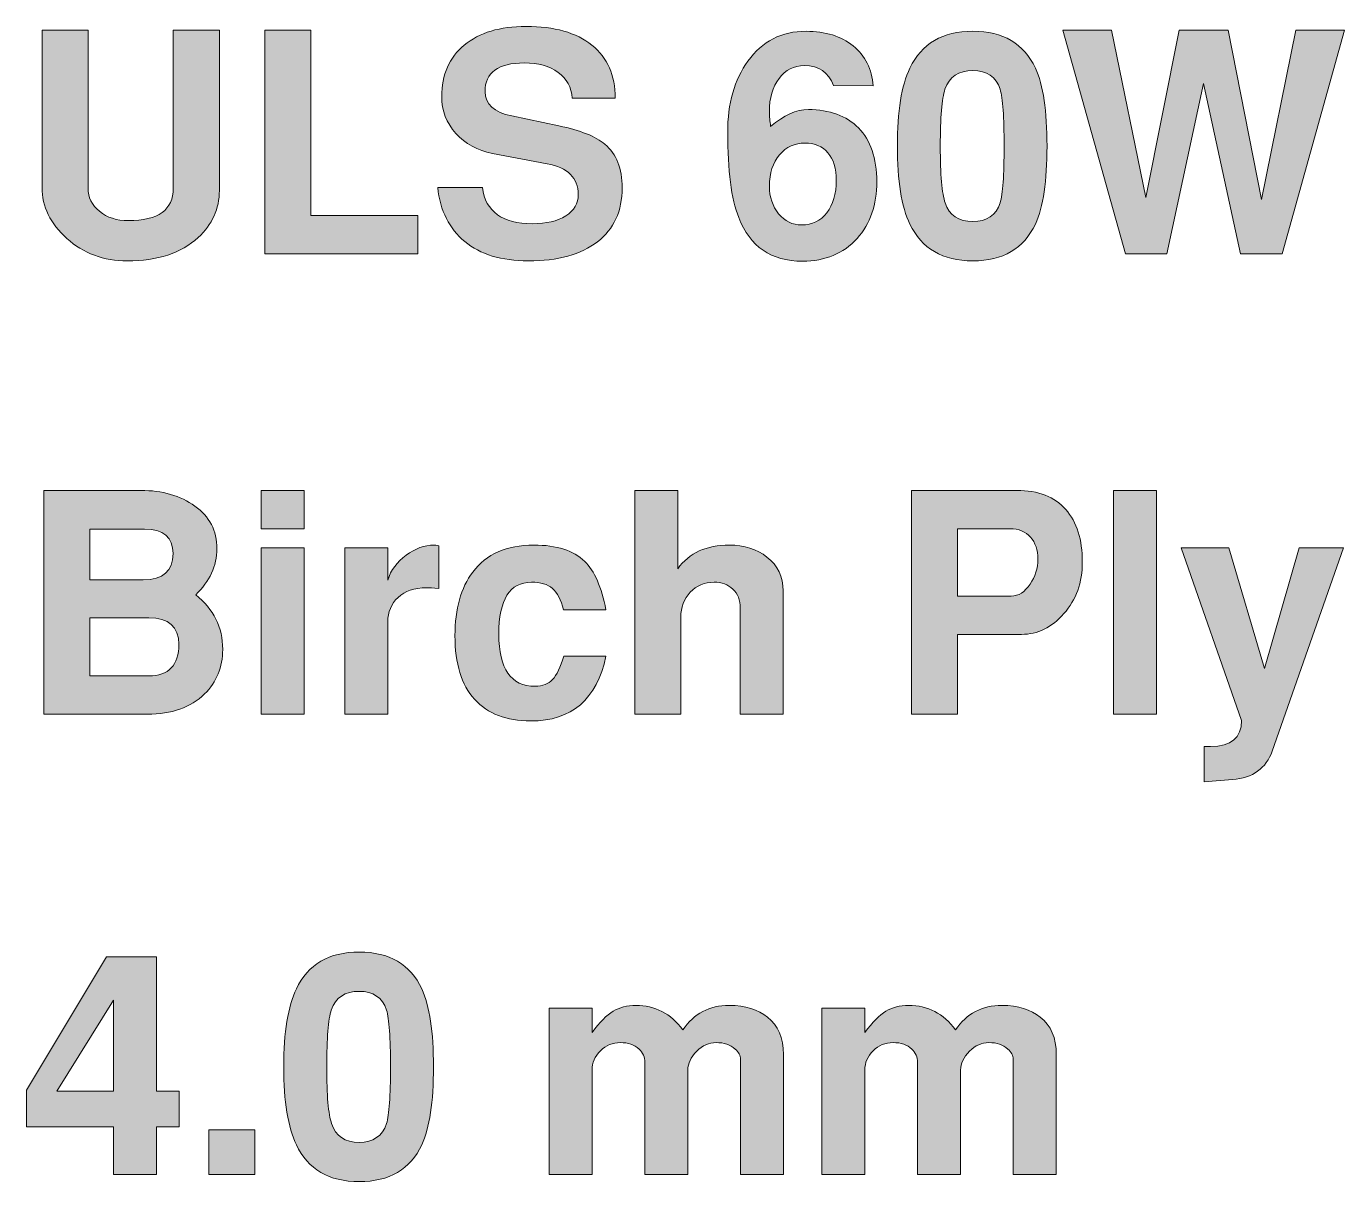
# Model space of a CAD drawing. Header units: inches. Extents: x 0.3 to 5.89, y -3.73 to -0.29.
# Drawn here: x 1.544 to 2.26, y -3.729 to -3.102 of the extents above; entities that cross this region are included whole.
import ezdxf

# ---------------------------------------------------------------- set-up
doc = ezdxf.new("R2010")
doc.units = ezdxf.units.IN
doc.header["$MEASUREMENT"] = 0
doc.layers.add('Layer 1', color=7, linetype='Continuous')

# ---------------------------------------------------------------- blocks, each defined once
blk = doc.blocks.new('block 12')
at = {"layer": 'Layer 1', "true_color": 0xed1f24}
h = blk.add_hatch(color=240, dxfattribs=at)
h.dxf.hatch_style = 2
edge = h.paths.add_edge_path()
edge.add_spline(control_points=[(1.65051, -3.44024), (1.65051, -3.44991), (1.64724, -3.45797), (1.64068, -3.46441), (1.63323, -3.47174), (1.62284, -3.47541), (1.60951, -3.47541), (1.60951, -3.47541), (1.55334, -3.47541), (1.55334, -3.47541), (1.55334, -3.47541), (1.55334, -3.35391), (1.55334, -3.35391), (1.55334, -3.35391), (1.60601, -3.35391), (1.60601, -3.35391), (1.61768, -3.35391), (1.62748, -3.35674), (1.63543, -3.36241), (1.64337, -3.36808), (1.64735, -3.3758), (1.64735, -3.38558), (1.64735, -3.39491), (1.64351, -3.40325), (1.63584, -3.41058), (1.64562, -3.41836), (1.65051, -3.42824), (1.65051, -3.44024)], knot_values=[0, 0, 0, 0, 1, 1, 1, 2, 2, 2, 3, 3, 3, 4, 4, 4, 5, 5, 5, 6, 6, 6, 7, 7, 7, 8, 8, 8, 9, 9, 9, 9], degree=3, periodic=1)
edge = h.paths.add_edge_path()
edge.add_spline(control_points=[(1.62351, -3.38824), (1.62351, -3.37935), (1.61835, -3.37491), (1.60801, -3.37491), (1.60801, -3.37491), (1.57835, -3.37491), (1.57835, -3.37491), (1.57835, -3.37491), (1.57835, -3.40241), (1.57835, -3.40241), (1.57835, -3.40241), (1.60735, -3.40241), (1.60735, -3.40241), (1.61812, -3.40241), (1.62351, -3.39769), (1.62351, -3.38824)], knot_values=[0, 0, 0, 0, 1, 1, 1, 2, 2, 2, 3, 3, 3, 4, 4, 4, 5, 5, 5, 5], degree=3, periodic=1)
edge = h.paths.add_edge_path()
edge.add_spline(control_points=[(1.62668, -3.43741), (1.62668, -3.42786), (1.62124, -3.42308), (1.61034, -3.42308), (1.61034, -3.42308), (1.57835, -3.42308), (1.57835, -3.42308), (1.57835, -3.42308), (1.57835, -3.45458), (1.57835, -3.45458), (1.57835, -3.45458), (1.61034, -3.45458), (1.61034, -3.45458), (1.62124, -3.45458), (1.62668, -3.44885), (1.62668, -3.43741)], knot_values=[0, 0, 0, 0, 1, 1, 1, 2, 2, 2, 3, 3, 3, 4, 4, 4, 5, 5, 5, 5], degree=3, periodic=1)
h = blk.add_hatch(color=240, dxfattribs=at)
h.dxf.hatch_style = 2
h.paths.add_polyline_path([(1.69468, -3.37474), (1.67135, -3.37474), (1.67135, -3.35391), (1.69468, -3.35391)])
h.paths.add_polyline_path([(1.69468, -3.47541), (1.67135, -3.47541), (1.67135, -3.38508), (1.69468, -3.38508)])
h = blk.add_hatch(color=240, dxfattribs=at)
h.dxf.hatch_style = 2
edge = h.paths.add_edge_path()
edge.add_spline(control_points=[(1.95501, -3.47541), (1.95501, -3.47541), (1.93167, -3.47541), (1.93167, -3.47541), (1.93167, -3.47541), (1.93167, -3.41778), (1.93167, -3.41778), (1.93167, -3.41343), (1.93035, -3.41001), (1.92768, -3.4075), (1.92501, -3.405), (1.92162, -3.40374), (1.91751, -3.40374), (1.91229, -3.40374), (1.90795, -3.40555), (1.90451, -3.40917), (1.90107, -3.41279), (1.89935, -3.41733), (1.89935, -3.42279), (1.89935, -3.42279), (1.89935, -3.47541), (1.89935, -3.47541), (1.89935, -3.47541), (1.87434, -3.47541), (1.87434, -3.47541), (1.87434, -3.47541), (1.87434, -3.35391), (1.87434, -3.35391), (1.87434, -3.35391), (1.89768, -3.35391), (1.89768, -3.35391), (1.89768, -3.35391), (1.89768, -3.39641), (1.89768, -3.39641), (1.90401, -3.38786), (1.91334, -3.38358), (1.92568, -3.38358), (1.93378, -3.38358), (1.94062, -3.38574), (1.94618, -3.39008), (1.95207, -3.39474), (1.95501, -3.40085), (1.95501, -3.40841), (1.95501, -3.40841), (1.95501, -3.47541), (1.95501, -3.47541)], knot_values=[0, 0, 0, 0, 1, 1, 1, 2, 2, 2, 3, 3, 3, 4, 4, 4, 5, 5, 5, 6, 6, 6, 7, 7, 7, 8, 8, 8, 9, 9, 9, 10, 10, 10, 11, 11, 11, 12, 12, 12, 13, 13, 13, 14, 14, 14, 15, 15, 15, 15], degree=3, periodic=1)
h = blk.add_hatch(color=240, dxfattribs=at)
h.dxf.hatch_style = 2
edge = h.paths.add_edge_path()
edge.add_spline(control_points=[(2.11751, -3.39274), (2.11751, -3.40396), (2.11418, -3.41332), (2.10751, -3.42082), (2.10084, -3.42832), (2.09318, -3.43207), (2.08451, -3.43207), (2.08451, -3.43207), (2.04968, -3.43207), (2.04968, -3.43207), (2.04968, -3.43207), (2.04968, -3.47541), (2.04968, -3.47541), (2.04968, -3.47541), (2.02468, -3.47541), (2.02468, -3.47541), (2.02468, -3.47541), (2.02468, -3.35391), (2.02468, -3.35391), (2.02468, -3.35391), (2.08184, -3.35391), (2.08184, -3.35391), (2.09362, -3.35391), (2.10251, -3.35735), (2.10851, -3.36424), (2.11451, -3.37113), (2.11751, -3.38064), (2.11751, -3.39274)], knot_values=[0, 0, 0, 0, 1, 1, 1, 2, 2, 2, 3, 3, 3, 4, 4, 4, 5, 5, 5, 6, 6, 6, 7, 7, 7, 8, 8, 8, 9, 9, 9, 9], degree=3, periodic=1)
edge = h.paths.add_edge_path()
edge.add_spline(control_points=[(2.09334, -3.39124), (2.09334, -3.38624), (2.09201, -3.38224), (2.08934, -3.37925), (2.08668, -3.37624), (2.08295, -3.37474), (2.07818, -3.37474), (2.07818, -3.37474), (2.04968, -3.37474), (2.04968, -3.37474), (2.04968, -3.37474), (2.04968, -3.41124), (2.04968, -3.41124), (2.04968, -3.41124), (2.07884, -3.41124), (2.07884, -3.41124), (2.08285, -3.41124), (2.08628, -3.40908), (2.08918, -3.40474), (2.09195, -3.40074), (2.09334, -3.39624), (2.09334, -3.39124)], knot_values=[0, 0, 0, 0, 1, 1, 1, 2, 2, 2, 3, 3, 3, 4, 4, 4, 5, 5, 5, 6, 6, 6, 7, 7, 7, 7], degree=3, periodic=1)
h = blk.add_hatch(color=240, dxfattribs=at)
h.dxf.hatch_style = 2
h.paths.add_polyline_path([(2.15784, -3.47541), (2.13451, -3.47541), (2.13451, -3.35391), (2.15784, -3.35391)])
h = blk.add_hatch(color=240, dxfattribs=at)
h.dxf.hatch_style = 2
edge = h.paths.add_edge_path()
edge.add_spline(control_points=[(1.76801, -3.40724), (1.7649, -3.40691), (1.76262, -3.40675), (1.76118, -3.40675), (1.75463, -3.40675), (1.74948, -3.40849), (1.74576, -3.41199), (1.74204, -3.41549), (1.74018, -3.41991), (1.74018, -3.42525), (1.74018, -3.42525), (1.74018, -3.47541), (1.74018, -3.47541), (1.74018, -3.47541), (1.71684, -3.47541), (1.71684, -3.47541), (1.71684, -3.47541), (1.71684, -3.38508), (1.71684, -3.38508), (1.71684, -3.38508), (1.74018, -3.38508), (1.74018, -3.38508), (1.74018, -3.38508), (1.74018, -3.40257), (1.74018, -3.40257), (1.74185, -3.39724), (1.74518, -3.39274), (1.75018, -3.38908), (1.75518, -3.38541), (1.76018, -3.38358), (1.76518, -3.38358), (1.76573, -3.38358), (1.76668, -3.38369), (1.76801, -3.38391), (1.76801, -3.38391), (1.76801, -3.40724), (1.76801, -3.40724)], knot_values=[0, 0, 0, 0, 1, 1, 1, 2, 2, 2, 3, 3, 3, 4, 4, 4, 5, 5, 5, 6, 6, 6, 7, 7, 7, 8, 8, 8, 9, 9, 9, 10, 10, 10, 11, 11, 11, 12, 12, 12, 12], degree=3, periodic=1)
h = blk.add_hatch(color=240, dxfattribs=at)
h.dxf.hatch_style = 2
edge = h.paths.add_edge_path()
edge.add_spline(control_points=[(1.85868, -3.44391), (1.85379, -3.46735), (1.84018, -3.47908), (1.81784, -3.47908), (1.80462, -3.47908), (1.79445, -3.47516), (1.78735, -3.46733), (1.78023, -3.45949), (1.77668, -3.44796), (1.77668, -3.43275), (1.77668, -3.4183), (1.7799, -3.4068), (1.78634, -3.39824), (1.79368, -3.38847), (1.80473, -3.38358), (1.81951, -3.38358), (1.83196, -3.38358), (1.84118, -3.38652), (1.84718, -3.39241), (1.85251, -3.39763), (1.85634, -3.40641), (1.85868, -3.41874), (1.85868, -3.41874), (1.83561, -3.41874), (1.83561, -3.41874), (1.83428, -3.41324), (1.8323, -3.40936), (1.82968, -3.40712), (1.82706, -3.40487), (1.82324, -3.40374), (1.81823, -3.40374), (1.80642, -3.40374), (1.80051, -3.41316), (1.80051, -3.43199), (1.80051, -3.45083), (1.80709, -3.46025), (1.82024, -3.46025), (1.82425, -3.46025), (1.82739, -3.45902), (1.82968, -3.45658), (1.83196, -3.45414), (1.834, -3.44991), (1.83578, -3.44391), (1.83578, -3.44391), (1.85868, -3.44391), (1.85868, -3.44391)], knot_values=[0, 0, 0, 0, 1, 1, 1, 2, 2, 2, 3, 3, 3, 4, 4, 4, 5, 5, 5, 6, 6, 6, 7, 7, 7, 8, 8, 8, 9, 9, 9, 10, 10, 10, 11, 11, 11, 12, 12, 12, 13, 13, 13, 14, 14, 14, 15, 15, 15, 15], degree=3, periodic=1)
h = blk.add_hatch(color=240, dxfattribs=at)
h.dxf.hatch_style = 2
edge = h.paths.add_edge_path()
edge.add_spline(control_points=[(2.25934, -3.38508), (2.25934, -3.38508), (2.22068, -3.49541), (2.22068, -3.49541), (2.21734, -3.50486), (2.21012, -3.51002), (2.19901, -3.51091), (2.19901, -3.51091), (2.18368, -3.51208), (2.18368, -3.51208), (2.18368, -3.51208), (2.18368, -3.49291), (2.18368, -3.49291), (2.18368, -3.49291), (2.18717, -3.49291), (2.18717, -3.49291), (2.1984, -3.49291), (2.20401, -3.48824), (2.20401, -3.47891), (2.20401, -3.47891), (2.17118, -3.38508), (2.17118, -3.38508), (2.17118, -3.38508), (2.19701, -3.38508), (2.19701, -3.38508), (2.19701, -3.38508), (2.21651, -3.45058), (2.21651, -3.45058), (2.21651, -3.45058), (2.23534, -3.38508), (2.23534, -3.38508), (2.23534, -3.38508), (2.25934, -3.38508), (2.25934, -3.38508)], knot_values=[0, 0, 0, 0, 1, 1, 1, 2, 2, 2, 3, 3, 3, 4, 4, 4, 5, 5, 5, 6, 6, 6, 7, 7, 7, 8, 8, 8, 9, 9, 9, 10, 10, 10, 11, 11, 11, 11], degree=3, periodic=1)
at = {"layer": 'Layer 1', "lineweight": 0}
for points in [[(1.69468, -3.37474), (1.67135, -3.37474), (1.67135, -3.35391), (1.69468, -3.35391), (1.69468, -3.37474)], [(2.15784, -3.47541), (2.13451, -3.47541), (2.13451, -3.35391), (2.15784, -3.35391), (2.15784, -3.47541)], [(1.69468, -3.47541), (1.67135, -3.47541), (1.67135, -3.38508), (1.69468, -3.38508), (1.69468, -3.47541)]]:
    blk.add_lwpolyline(points, dxfattribs=at)
for points, knots in [([(1.65051, -3.44024), (1.65051, -3.44991), (1.64724, -3.45797), (1.64068, -3.46441), (1.63323, -3.47174), (1.62284, -3.47541), (1.60951, -3.47541), (1.60951, -3.47541), (1.55334, -3.47541), (1.55334, -3.47541), (1.55334, -3.47541), (1.55334, -3.35391), (1.55334, -3.35391), (1.55334, -3.35391), (1.60601, -3.35391), (1.60601, -3.35391), (1.61768, -3.35391), (1.62748, -3.35674), (1.63543, -3.36241), (1.64337, -3.36808), (1.64735, -3.3758), (1.64735, -3.38558), (1.64735, -3.39491), (1.64351, -3.40325), (1.63584, -3.41058), (1.64562, -3.41836), (1.65051, -3.42824), (1.65051, -3.44024)], [0, 0, 0, 0, 1, 1, 1, 2, 2, 2, 3, 3, 3, 4, 4, 4, 5, 5, 5, 6, 6, 6, 7, 7, 7, 8, 8, 8, 9, 9, 9, 9]), ([(1.95501, -3.47541), (1.95501, -3.47541), (1.93167, -3.47541), (1.93167, -3.47541), (1.93167, -3.47541), (1.93167, -3.41778), (1.93167, -3.41778), (1.93167, -3.41343), (1.93035, -3.41001), (1.92768, -3.4075), (1.92501, -3.405), (1.92162, -3.40374), (1.91751, -3.40374), (1.91229, -3.40374), (1.90795, -3.40555), (1.90451, -3.40917), (1.90107, -3.41279), (1.89935, -3.41733), (1.89935, -3.42279), (1.89935, -3.42279), (1.89935, -3.47541), (1.89935, -3.47541), (1.89935, -3.47541), (1.87434, -3.47541), (1.87434, -3.47541), (1.87434, -3.47541), (1.87434, -3.35391), (1.87434, -3.35391), (1.87434, -3.35391), (1.89768, -3.35391), (1.89768, -3.35391), (1.89768, -3.35391), (1.89768, -3.39641), (1.89768, -3.39641), (1.90401, -3.38786), (1.91334, -3.38358), (1.92568, -3.38358), (1.93378, -3.38358), (1.94062, -3.38574), (1.94618, -3.39008), (1.95207, -3.39474), (1.95501, -3.40085), (1.95501, -3.40841), (1.95501, -3.40841), (1.95501, -3.47541), (1.95501, -3.47541)], [0, 0, 0, 0, 1, 1, 1, 2, 2, 2, 3, 3, 3, 4, 4, 4, 5, 5, 5, 6, 6, 6, 7, 7, 7, 8, 8, 8, 9, 9, 9, 10, 10, 10, 11, 11, 11, 12, 12, 12, 13, 13, 13, 14, 14, 14, 15, 15, 15, 15]), ([(2.11751, -3.39274), (2.11751, -3.40396), (2.11418, -3.41332), (2.10751, -3.42082), (2.10084, -3.42832), (2.09318, -3.43207), (2.08451, -3.43207), (2.08451, -3.43207), (2.04968, -3.43207), (2.04968, -3.43207), (2.04968, -3.43207), (2.04968, -3.47541), (2.04968, -3.47541), (2.04968, -3.47541), (2.02468, -3.47541), (2.02468, -3.47541), (2.02468, -3.47541), (2.02468, -3.35391), (2.02468, -3.35391), (2.02468, -3.35391), (2.08184, -3.35391), (2.08184, -3.35391), (2.09362, -3.35391), (2.10251, -3.35735), (2.10851, -3.36424), (2.11451, -3.37113), (2.11751, -3.38064), (2.11751, -3.39274)], [0, 0, 0, 0, 1, 1, 1, 2, 2, 2, 3, 3, 3, 4, 4, 4, 5, 5, 5, 6, 6, 6, 7, 7, 7, 8, 8, 8, 9, 9, 9, 9]), ([(1.62351, -3.38824), (1.62351, -3.37935), (1.61835, -3.37491), (1.60801, -3.37491), (1.60801, -3.37491), (1.57835, -3.37491), (1.57835, -3.37491), (1.57835, -3.37491), (1.57835, -3.40241), (1.57835, -3.40241), (1.57835, -3.40241), (1.60735, -3.40241), (1.60735, -3.40241), (1.61812, -3.40241), (1.62351, -3.39769), (1.62351, -3.38824)], [0, 0, 0, 0, 1, 1, 1, 2, 2, 2, 3, 3, 3, 4, 4, 4, 5, 5, 5, 5]), ([(2.09334, -3.39124), (2.09334, -3.38624), (2.09201, -3.38224), (2.08934, -3.37925), (2.08668, -3.37624), (2.08295, -3.37474), (2.07818, -3.37474), (2.07818, -3.37474), (2.04968, -3.37474), (2.04968, -3.37474), (2.04968, -3.37474), (2.04968, -3.41124), (2.04968, -3.41124), (2.04968, -3.41124), (2.07884, -3.41124), (2.07884, -3.41124), (2.08285, -3.41124), (2.08628, -3.40908), (2.08918, -3.40474), (2.09195, -3.40074), (2.09334, -3.39624), (2.09334, -3.39124)], [0, 0, 0, 0, 1, 1, 1, 2, 2, 2, 3, 3, 3, 4, 4, 4, 5, 5, 5, 6, 6, 6, 7, 7, 7, 7]), ([(1.76801, -3.40724), (1.7649, -3.40691), (1.76262, -3.40675), (1.76118, -3.40675), (1.75463, -3.40675), (1.74948, -3.40849), (1.74576, -3.41199), (1.74204, -3.41549), (1.74018, -3.41991), (1.74018, -3.42525), (1.74018, -3.42525), (1.74018, -3.47541), (1.74018, -3.47541), (1.74018, -3.47541), (1.71684, -3.47541), (1.71684, -3.47541), (1.71684, -3.47541), (1.71684, -3.38508), (1.71684, -3.38508), (1.71684, -3.38508), (1.74018, -3.38508), (1.74018, -3.38508), (1.74018, -3.38508), (1.74018, -3.40257), (1.74018, -3.40257), (1.74185, -3.39724), (1.74518, -3.39274), (1.75018, -3.38908), (1.75518, -3.38541), (1.76018, -3.38358), (1.76518, -3.38358), (1.76573, -3.38358), (1.76668, -3.38369), (1.76801, -3.38391), (1.76801, -3.38391), (1.76801, -3.40724), (1.76801, -3.40724)], [0, 0, 0, 0, 1, 1, 1, 2, 2, 2, 3, 3, 3, 4, 4, 4, 5, 5, 5, 6, 6, 6, 7, 7, 7, 8, 8, 8, 9, 9, 9, 10, 10, 10, 11, 11, 11, 12, 12, 12, 12]), ([(1.85868, -3.44391), (1.85379, -3.46735), (1.84018, -3.47908), (1.81784, -3.47908), (1.80462, -3.47908), (1.79445, -3.47516), (1.78735, -3.46733), (1.78023, -3.45949), (1.77668, -3.44796), (1.77668, -3.43275), (1.77668, -3.4183), (1.7799, -3.4068), (1.78634, -3.39824), (1.79368, -3.38847), (1.80473, -3.38358), (1.81951, -3.38358), (1.83196, -3.38358), (1.84118, -3.38652), (1.84718, -3.39241), (1.85251, -3.39763), (1.85634, -3.40641), (1.85868, -3.41874), (1.85868, -3.41874), (1.83561, -3.41874), (1.83561, -3.41874), (1.83428, -3.41324), (1.8323, -3.40936), (1.82968, -3.40712), (1.82706, -3.40487), (1.82324, -3.40374), (1.81823, -3.40374), (1.80642, -3.40374), (1.80051, -3.41316), (1.80051, -3.43199), (1.80051, -3.45083), (1.80709, -3.46025), (1.82024, -3.46025), (1.82425, -3.46025), (1.82739, -3.45902), (1.82968, -3.45658), (1.83196, -3.45414), (1.834, -3.44991), (1.83578, -3.44391), (1.83578, -3.44391), (1.85868, -3.44391), (1.85868, -3.44391)], [0, 0, 0, 0, 1, 1, 1, 2, 2, 2, 3, 3, 3, 4, 4, 4, 5, 5, 5, 6, 6, 6, 7, 7, 7, 8, 8, 8, 9, 9, 9, 10, 10, 10, 11, 11, 11, 12, 12, 12, 13, 13, 13, 14, 14, 14, 15, 15, 15, 15]), ([(2.25934, -3.38508), (2.25934, -3.38508), (2.22068, -3.49541), (2.22068, -3.49541), (2.21734, -3.50486), (2.21012, -3.51002), (2.19901, -3.51091), (2.19901, -3.51091), (2.18368, -3.51208), (2.18368, -3.51208), (2.18368, -3.51208), (2.18368, -3.49291), (2.18368, -3.49291), (2.18368, -3.49291), (2.18717, -3.49291), (2.18717, -3.49291), (2.1984, -3.49291), (2.20401, -3.48824), (2.20401, -3.47891), (2.20401, -3.47891), (2.17118, -3.38508), (2.17118, -3.38508), (2.17118, -3.38508), (2.19701, -3.38508), (2.19701, -3.38508), (2.19701, -3.38508), (2.21651, -3.45058), (2.21651, -3.45058), (2.21651, -3.45058), (2.23534, -3.38508), (2.23534, -3.38508), (2.23534, -3.38508), (2.25934, -3.38508), (2.25934, -3.38508)], [0, 0, 0, 0, 1, 1, 1, 2, 2, 2, 3, 3, 3, 4, 4, 4, 5, 5, 5, 6, 6, 6, 7, 7, 7, 8, 8, 8, 9, 9, 9, 10, 10, 10, 11, 11, 11, 11]), ([(1.62668, -3.43741), (1.62668, -3.42786), (1.62124, -3.42308), (1.61034, -3.42308), (1.61034, -3.42308), (1.57835, -3.42308), (1.57835, -3.42308), (1.57835, -3.42308), (1.57835, -3.45458), (1.57835, -3.45458), (1.57835, -3.45458), (1.61034, -3.45458), (1.61034, -3.45458), (1.62124, -3.45458), (1.62668, -3.44885), (1.62668, -3.43741)], [0, 0, 0, 0, 1, 1, 1, 2, 2, 2, 3, 3, 3, 4, 4, 4, 5, 5, 5, 5])]:
    blk.add_open_spline(points, degree=3, knots=knots, dxfattribs=at)
blk = doc.blocks.new('block 14')
at = {"layer": 'Layer 1', "true_color": 0xed1f24}
h = blk.add_hatch(color=240, dxfattribs=at)
h.dxf.hatch_style = 2
h.paths.add_polyline_path([(1.62684, -3.69941), (1.61452, -3.69941), (1.61452, -3.72541), (1.59118, -3.72541), (1.59118, -3.69941), (1.54384, -3.69941), (1.54384, -3.67958), (1.58735, -3.60725), (1.61452, -3.60725), (1.61452, -3.68007), (1.62684, -3.68007)])
h.paths.add_polyline_path([(1.59118, -3.68007), (1.59118, -3.63062), (1.56047, -3.68007)])
h = blk.add_hatch(color=240, dxfattribs=at)
h.dxf.hatch_style = 2
edge = h.paths.add_edge_path()
edge.add_spline(control_points=[(1.76501, -3.66691), (1.76501, -3.68591), (1.7629, -3.70002), (1.75867, -3.70924), (1.75245, -3.72257), (1.74112, -3.72924), (1.72468, -3.72924), (1.70823, -3.72924), (1.69685, -3.72257), (1.69051, -3.70924), (1.68595, -3.6998), (1.68368, -3.68569), (1.68368, -3.66691), (1.68368, -3.64813), (1.68595, -3.63402), (1.69051, -3.62458), (1.69685, -3.61124), (1.70823, -3.60457), (1.72468, -3.60457), (1.74112, -3.60457), (1.75245, -3.61124), (1.75867, -3.62458), (1.7629, -3.6338), (1.76501, -3.64791), (1.76501, -3.66691)], knot_values=[0, 0, 0, 0, 1, 1, 1, 2, 2, 2, 3, 3, 3, 4, 4, 4, 5, 5, 5, 6, 6, 6, 7, 7, 7, 8, 8, 8, 8], degree=3, periodic=1)
edge = h.paths.add_edge_path()
edge.add_spline(control_points=[(1.74168, -3.66691), (1.74168, -3.65114), (1.74095, -3.64086), (1.73951, -3.63607), (1.73728, -3.6293), (1.73234, -3.62591), (1.72468, -3.62591), (1.7169, -3.62591), (1.71185, -3.6293), (1.70951, -3.63607), (1.70785, -3.64108), (1.70701, -3.65135), (1.70701, -3.66691), (1.70701, -3.68247), (1.7079, -3.69274), (1.70968, -3.69774), (1.7119, -3.70452), (1.7169, -3.70791), (1.72468, -3.70791), (1.73234, -3.70791), (1.73728, -3.70452), (1.73951, -3.69774), (1.74095, -3.69297), (1.74168, -3.68269), (1.74168, -3.66691)], knot_values=[0, 0, 0, 0, 1, 1, 1, 2, 2, 2, 3, 3, 3, 4, 4, 4, 5, 5, 5, 6, 6, 6, 7, 7, 7, 8, 8, 8, 8], degree=3, periodic=1)
h = blk.add_hatch(color=240, dxfattribs=at)
h.dxf.hatch_style = 2
edge = h.paths.add_edge_path()
edge.add_spline(control_points=[(1.95518, -3.72541), (1.95518, -3.72541), (1.93185, -3.72541), (1.93185, -3.72541), (1.93185, -3.72541), (1.93185, -3.66272), (1.93185, -3.66272), (1.93185, -3.66084), (1.93085, -3.65901), (1.92885, -3.65723), (1.92629, -3.65491), (1.92284, -3.65374), (1.91851, -3.65374), (1.91473, -3.65374), (1.91123, -3.65532), (1.90801, -3.65848), (1.90479, -3.66164), (1.90318, -3.66505), (1.90318, -3.66871), (1.90318, -3.66871), (1.90318, -3.72541), (1.90318, -3.72541), (1.90318, -3.72541), (1.87985, -3.72541), (1.87985, -3.72541), (1.87985, -3.72541), (1.87985, -3.66441), (1.87985, -3.66441), (1.87985, -3.66163), (1.87879, -3.65924), (1.87668, -3.65724), (1.87423, -3.65491), (1.87085, -3.65374), (1.86652, -3.65374), (1.86229, -3.65374), (1.85868, -3.65525), (1.85568, -3.65824), (1.85268, -3.66124), (1.85118, -3.66469), (1.85118, -3.66858), (1.85118, -3.66858), (1.85118, -3.72541), (1.85118, -3.72541), (1.85118, -3.72541), (1.82785, -3.72541), (1.82785, -3.72541), (1.82785, -3.72541), (1.82785, -3.63508), (1.82785, -3.63508), (1.82785, -3.63508), (1.85118, -3.63508), (1.85118, -3.63508), (1.85118, -3.63508), (1.85118, -3.64824), (1.85118, -3.64824), (1.85529, -3.64269), (1.8591, -3.63885), (1.8626, -3.63675), (1.8661, -3.63464), (1.87024, -3.63358), (1.87501, -3.63358), (1.88535, -3.63358), (1.89385, -3.63797), (1.90051, -3.64674), (1.90651, -3.63797), (1.9149, -3.63358), (1.92568, -3.63358), (1.93446, -3.63358), (1.9414, -3.63569), (1.94651, -3.63991), (1.95229, -3.64447), (1.95518, -3.65125), (1.95518, -3.66024), (1.95518, -3.66024), (1.95518, -3.72541), (1.95518, -3.72541)], knot_values=[0, 0, 0, 0, 1, 1, 1, 2, 2, 2, 3, 3, 3, 4, 4, 4, 5, 5, 5, 6, 6, 6, 7, 7, 7, 8, 8, 8, 9, 9, 9, 10, 10, 10, 11, 11, 11, 12, 12, 12, 13, 13, 13, 14, 14, 14, 15, 15, 15, 16, 16, 16, 17, 17, 17, 18, 18, 18, 19, 19, 19, 20, 20, 20, 21, 21, 21, 22, 22, 22, 23, 23, 23, 24, 24, 24, 25, 25, 25, 25], degree=3, periodic=1)
h = blk.add_hatch(color=240, dxfattribs=at)
h.dxf.hatch_style = 2
edge = h.paths.add_edge_path()
edge.add_spline(control_points=[(2.10335, -3.72541), (2.10335, -3.72541), (2.08002, -3.72541), (2.08002, -3.72541), (2.08002, -3.72541), (2.08002, -3.66272), (2.08002, -3.66272), (2.08002, -3.66084), (2.07901, -3.65901), (2.07701, -3.65723), (2.07446, -3.65491), (2.07101, -3.65374), (2.06668, -3.65374), (2.0629, -3.65374), (2.0594, -3.65532), (2.05618, -3.65848), (2.05296, -3.66164), (2.05134, -3.66505), (2.05134, -3.66871), (2.05134, -3.66871), (2.05134, -3.72541), (2.05134, -3.72541), (2.05134, -3.72541), (2.02802, -3.72541), (2.02802, -3.72541), (2.02802, -3.72541), (2.02802, -3.66441), (2.02802, -3.66441), (2.02802, -3.66163), (2.02696, -3.65924), (2.02485, -3.65724), (2.0224, -3.65491), (2.01902, -3.65374), (2.01468, -3.65374), (2.01046, -3.65374), (2.00685, -3.65525), (2.00385, -3.65824), (2.00085, -3.66124), (1.99935, -3.66469), (1.99935, -3.66858), (1.99935, -3.66858), (1.99935, -3.72541), (1.99935, -3.72541), (1.99935, -3.72541), (1.97601, -3.72541), (1.97601, -3.72541), (1.97601, -3.72541), (1.97601, -3.63508), (1.97601, -3.63508), (1.97601, -3.63508), (1.99935, -3.63508), (1.99935, -3.63508), (1.99935, -3.63508), (1.99935, -3.64824), (1.99935, -3.64824), (2.00346, -3.64269), (2.00726, -3.63885), (2.01076, -3.63675), (2.01426, -3.63464), (2.01841, -3.63358), (2.02318, -3.63358), (2.03352, -3.63358), (2.04201, -3.63797), (2.04868, -3.64674), (2.05468, -3.63797), (2.06307, -3.63358), (2.07385, -3.63358), (2.08262, -3.63358), (2.08957, -3.63569), (2.09468, -3.63991), (2.10046, -3.64447), (2.10335, -3.65125), (2.10335, -3.66024), (2.10335, -3.66024), (2.10335, -3.72541), (2.10335, -3.72541)], knot_values=[0, 0, 0, 0, 1, 1, 1, 2, 2, 2, 3, 3, 3, 4, 4, 4, 5, 5, 5, 6, 6, 6, 7, 7, 7, 8, 8, 8, 9, 9, 9, 10, 10, 10, 11, 11, 11, 12, 12, 12, 13, 13, 13, 14, 14, 14, 15, 15, 15, 16, 16, 16, 17, 17, 17, 18, 18, 18, 19, 19, 19, 20, 20, 20, 21, 21, 21, 22, 22, 22, 23, 23, 23, 24, 24, 24, 25, 25, 25, 25], degree=3, periodic=1)
h = blk.add_hatch(color=240, dxfattribs=at)
h.dxf.hatch_style = 2
h.paths.add_polyline_path([(1.66801, -3.72541), (1.64301, -3.72541), (1.64301, -3.70108), (1.66801, -3.70108)])
at = {"layer": 'Layer 1', "lineweight": 0}
for points in [[(1.62684, -3.69941), (1.61452, -3.69941), (1.61452, -3.72541), (1.59118, -3.72541), (1.59118, -3.69941), (1.54384, -3.69941), (1.54384, -3.67958), (1.58735, -3.60725), (1.61452, -3.60725), (1.61452, -3.68007), (1.62684, -3.68007), (1.62684, -3.69941)], [(1.59118, -3.68007), (1.59118, -3.63062), (1.56047, -3.68007), (1.59118, -3.68007)], [(1.66801, -3.72541), (1.64301, -3.72541), (1.64301, -3.70108), (1.66801, -3.70108), (1.66801, -3.72541)]]:
    blk.add_lwpolyline(points, dxfattribs=at)
for points, knots in [([(1.76501, -3.66691), (1.76501, -3.68591), (1.7629, -3.70002), (1.75867, -3.70924), (1.75245, -3.72257), (1.74112, -3.72924), (1.72468, -3.72924), (1.70823, -3.72924), (1.69685, -3.72257), (1.69051, -3.70924), (1.68595, -3.6998), (1.68368, -3.68569), (1.68368, -3.66691), (1.68368, -3.64813), (1.68595, -3.63402), (1.69051, -3.62458), (1.69685, -3.61124), (1.70823, -3.60457), (1.72468, -3.60457), (1.74112, -3.60457), (1.75245, -3.61124), (1.75867, -3.62458), (1.7629, -3.6338), (1.76501, -3.64791), (1.76501, -3.66691)], [0, 0, 0, 0, 1, 1, 1, 2, 2, 2, 3, 3, 3, 4, 4, 4, 5, 5, 5, 6, 6, 6, 7, 7, 7, 8, 8, 8, 8]), ([(1.74168, -3.66691), (1.74168, -3.65114), (1.74095, -3.64086), (1.73951, -3.63607), (1.73728, -3.6293), (1.73234, -3.62591), (1.72468, -3.62591), (1.7169, -3.62591), (1.71185, -3.6293), (1.70951, -3.63607), (1.70785, -3.64108), (1.70701, -3.65135), (1.70701, -3.66691), (1.70701, -3.68247), (1.7079, -3.69274), (1.70968, -3.69774), (1.7119, -3.70452), (1.7169, -3.70791), (1.72468, -3.70791), (1.73234, -3.70791), (1.73728, -3.70452), (1.73951, -3.69774), (1.74095, -3.69297), (1.74168, -3.68269), (1.74168, -3.66691)], [0, 0, 0, 0, 1, 1, 1, 2, 2, 2, 3, 3, 3, 4, 4, 4, 5, 5, 5, 6, 6, 6, 7, 7, 7, 8, 8, 8, 8]), ([(1.95518, -3.72541), (1.95518, -3.72541), (1.93185, -3.72541), (1.93185, -3.72541), (1.93185, -3.72541), (1.93185, -3.66272), (1.93185, -3.66272), (1.93185, -3.66084), (1.93085, -3.65901), (1.92885, -3.65723), (1.92629, -3.65491), (1.92284, -3.65374), (1.91851, -3.65374), (1.91473, -3.65374), (1.91123, -3.65532), (1.90801, -3.65848), (1.90479, -3.66164), (1.90318, -3.66505), (1.90318, -3.66871), (1.90318, -3.66871), (1.90318, -3.72541), (1.90318, -3.72541), (1.90318, -3.72541), (1.87985, -3.72541), (1.87985, -3.72541), (1.87985, -3.72541), (1.87985, -3.66441), (1.87985, -3.66441), (1.87985, -3.66163), (1.87879, -3.65924), (1.87668, -3.65724), (1.87423, -3.65491), (1.87085, -3.65374), (1.86652, -3.65374), (1.86229, -3.65374), (1.85868, -3.65525), (1.85568, -3.65824), (1.85268, -3.66124), (1.85118, -3.66469), (1.85118, -3.66858), (1.85118, -3.66858), (1.85118, -3.72541), (1.85118, -3.72541), (1.85118, -3.72541), (1.82785, -3.72541), (1.82785, -3.72541), (1.82785, -3.72541), (1.82785, -3.63508), (1.82785, -3.63508), (1.82785, -3.63508), (1.85118, -3.63508), (1.85118, -3.63508), (1.85118, -3.63508), (1.85118, -3.64824), (1.85118, -3.64824), (1.85529, -3.64269), (1.8591, -3.63885), (1.8626, -3.63675), (1.8661, -3.63464), (1.87024, -3.63358), (1.87501, -3.63358), (1.88535, -3.63358), (1.89385, -3.63797), (1.90051, -3.64674), (1.90651, -3.63797), (1.9149, -3.63358), (1.92568, -3.63358), (1.93446, -3.63358), (1.9414, -3.63569), (1.94651, -3.63991), (1.95229, -3.64447), (1.95518, -3.65125), (1.95518, -3.66024), (1.95518, -3.66024), (1.95518, -3.72541), (1.95518, -3.72541)], [0, 0, 0, 0, 1, 1, 1, 2, 2, 2, 3, 3, 3, 4, 4, 4, 5, 5, 5, 6, 6, 6, 7, 7, 7, 8, 8, 8, 9, 9, 9, 10, 10, 10, 11, 11, 11, 12, 12, 12, 13, 13, 13, 14, 14, 14, 15, 15, 15, 16, 16, 16, 17, 17, 17, 18, 18, 18, 19, 19, 19, 20, 20, 20, 21, 21, 21, 22, 22, 22, 23, 23, 23, 24, 24, 24, 25, 25, 25, 25]), ([(2.10335, -3.72541), (2.10335, -3.72541), (2.08002, -3.72541), (2.08002, -3.72541), (2.08002, -3.72541), (2.08002, -3.66272), (2.08002, -3.66272), (2.08002, -3.66084), (2.07901, -3.65901), (2.07701, -3.65723), (2.07446, -3.65491), (2.07101, -3.65374), (2.06668, -3.65374), (2.0629, -3.65374), (2.0594, -3.65532), (2.05618, -3.65848), (2.05296, -3.66164), (2.05134, -3.66505), (2.05134, -3.66871), (2.05134, -3.66871), (2.05134, -3.72541), (2.05134, -3.72541), (2.05134, -3.72541), (2.02802, -3.72541), (2.02802, -3.72541), (2.02802, -3.72541), (2.02802, -3.66441), (2.02802, -3.66441), (2.02802, -3.66163), (2.02696, -3.65924), (2.02485, -3.65724), (2.0224, -3.65491), (2.01902, -3.65374), (2.01468, -3.65374), (2.01046, -3.65374), (2.00685, -3.65525), (2.00385, -3.65824), (2.00085, -3.66124), (1.99935, -3.66469), (1.99935, -3.66858), (1.99935, -3.66858), (1.99935, -3.72541), (1.99935, -3.72541), (1.99935, -3.72541), (1.97601, -3.72541), (1.97601, -3.72541), (1.97601, -3.72541), (1.97601, -3.63508), (1.97601, -3.63508), (1.97601, -3.63508), (1.99935, -3.63508), (1.99935, -3.63508), (1.99935, -3.63508), (1.99935, -3.64824), (1.99935, -3.64824), (2.00346, -3.64269), (2.00726, -3.63885), (2.01076, -3.63675), (2.01426, -3.63464), (2.01841, -3.63358), (2.02318, -3.63358), (2.03352, -3.63358), (2.04201, -3.63797), (2.04868, -3.64674), (2.05468, -3.63797), (2.06307, -3.63358), (2.07385, -3.63358), (2.08262, -3.63358), (2.08957, -3.63569), (2.09468, -3.63991), (2.10046, -3.64447), (2.10335, -3.65125), (2.10335, -3.66024), (2.10335, -3.66024), (2.10335, -3.72541), (2.10335, -3.72541)], [0, 0, 0, 0, 1, 1, 1, 2, 2, 2, 3, 3, 3, 4, 4, 4, 5, 5, 5, 6, 6, 6, 7, 7, 7, 8, 8, 8, 9, 9, 9, 10, 10, 10, 11, 11, 11, 12, 12, 12, 13, 13, 13, 14, 14, 14, 15, 15, 15, 16, 16, 16, 17, 17, 17, 18, 18, 18, 19, 19, 19, 20, 20, 20, 21, 21, 21, 22, 22, 22, 23, 23, 23, 24, 24, 24, 25, 25, 25, 25])]:
    blk.add_open_spline(points, degree=3, knots=knots, dxfattribs=at)
blk = doc.blocks.new('block 16')
at = {"layer": 'Layer 1', "true_color": 0xed1f24}
h = blk.add_hatch(color=240, dxfattribs=at)
h.dxf.hatch_style = 2
edge = h.paths.add_edge_path()
edge.add_spline(control_points=[(1.64868, -3.19107), (1.64868, -3.20097), (1.64484, -3.20947), (1.63718, -3.21657), (1.62796, -3.22502), (1.61512, -3.22924), (1.59868, -3.22924), (1.58579, -3.22924), (1.57485, -3.22519), (1.56584, -3.21707), (1.55684, -3.20896), (1.55235, -3.19974), (1.55235, -3.18941), (1.55235, -3.18941), (1.55235, -3.10391), (1.55235, -3.10391), (1.55235, -3.10391), (1.57735, -3.10391), (1.57735, -3.10391), (1.57735, -3.10391), (1.57735, -3.18974), (1.57735, -3.18974), (1.57735, -3.19474), (1.57943, -3.19894), (1.5836, -3.20232), (1.58776, -3.20572), (1.59296, -3.20741), (1.59918, -3.20741), (1.61551, -3.20741), (1.62368, -3.20152), (1.62368, -3.18974), (1.62368, -3.18974), (1.62368, -3.10391), (1.62368, -3.10391), (1.62368, -3.10391), (1.64868, -3.10391), (1.64868, -3.10391), (1.64868, -3.10391), (1.64868, -3.19107), (1.64868, -3.19107)], knot_values=[0, 0, 0, 0, 1, 1, 1, 2, 2, 2, 3, 3, 3, 4, 4, 4, 5, 5, 5, 6, 6, 6, 7, 7, 7, 8, 8, 8, 9, 9, 9, 10, 10, 10, 11, 11, 11, 12, 12, 12, 13, 13, 13, 13], degree=3, periodic=1)
h = blk.add_hatch(color=240, dxfattribs=at)
h.dxf.hatch_style = 2
h.paths.add_polyline_path([(1.75652, -3.22541), (1.67335, -3.22541), (1.67335, -3.10391), (1.69834, -3.10391), (1.69834, -3.20458), (1.75652, -3.20458)])
h = blk.add_hatch(color=240, dxfattribs=at)
h.dxf.hatch_style = 2
edge = h.paths.add_edge_path()
edge.add_spline(control_points=[(1.86751, -3.18958), (1.86751, -3.20224), (1.86303, -3.21202), (1.85409, -3.21891), (1.84515, -3.2258), (1.83261, -3.22924), (1.81651, -3.22924), (1.80195, -3.22924), (1.79045, -3.22574), (1.78201, -3.21874), (1.77356, -3.21174), (1.76868, -3.20197), (1.76734, -3.18941), (1.76734, -3.18941), (1.79156, -3.18941), (1.79156, -3.18941), (1.79334, -3.20252), (1.80242, -3.20908), (1.81879, -3.20908), (1.82636, -3.20908), (1.8324, -3.20766), (1.83691, -3.20482), (1.84142, -3.20198), (1.84368, -3.19811), (1.84368, -3.19322), (1.84368, -3.1842), (1.83801, -3.17864), (1.82669, -3.17652), (1.82669, -3.17652), (1.79702, -3.17086), (1.79702, -3.17086), (1.7889, -3.16931), (1.78229, -3.1657), (1.77717, -3.16004), (1.77206, -3.15438), (1.7695, -3.14771), (1.7695, -3.14006), (1.7695, -3.12817), (1.77359, -3.11884), (1.78176, -3.11207), (1.78992, -3.1053), (1.80111, -3.10191), (1.81534, -3.10191), (1.83067, -3.10191), (1.84259, -3.1053), (1.85109, -3.11207), (1.85959, -3.11886), (1.86378, -3.12847), (1.86367, -3.14091), (1.86367, -3.14091), (1.84034, -3.14091), (1.84034, -3.14091), (1.84001, -3.13502), (1.83748, -3.13036), (1.83276, -3.12691), (1.82804, -3.12347), (1.82189, -3.12174), (1.81434, -3.12174), (1.80012, -3.12174), (1.79301, -3.12697), (1.79301, -3.13741), (1.79301, -3.14419), (1.79784, -3.14857), (1.80751, -3.15057), (1.80751, -3.15057), (1.83318, -3.15591), (1.83318, -3.15591), (1.84484, -3.15835), (1.85318, -3.16169), (1.85817, -3.16591), (1.86439, -3.17124), (1.86751, -3.17913), (1.86751, -3.18958)], knot_values=[0, 0, 0, 0, 1, 1, 1, 2, 2, 2, 3, 3, 3, 4, 4, 4, 5, 5, 5, 6, 6, 6, 7, 7, 7, 8, 8, 8, 9, 9, 9, 10, 10, 10, 11, 11, 11, 12, 12, 12, 13, 13, 13, 14, 14, 14, 15, 15, 15, 16, 16, 16, 17, 17, 17, 18, 18, 18, 19, 19, 19, 20, 20, 20, 21, 21, 21, 22, 22, 22, 23, 23, 23, 24, 24, 24, 24], degree=3, periodic=1)
h = blk.add_hatch(color=240, dxfattribs=at)
h.dxf.hatch_style = 2
edge = h.paths.add_edge_path()
edge.add_spline(control_points=[(2.00584, -3.18625), (2.00584, -3.1988), (2.00228, -3.20908), (1.99517, -3.21707), (1.98773, -3.2253), (1.97784, -3.22941), (1.96551, -3.22941), (1.94851, -3.22941), (1.93695, -3.22152), (1.93084, -3.20574), (1.92684, -3.19552), (1.92484, -3.18014), (1.92484, -3.15957), (1.92484, -3.1438), (1.92851, -3.13085), (1.93584, -3.12074), (1.94362, -3.10997), (1.95417, -3.10457), (1.9675, -3.10457), (1.97795, -3.10457), (1.98645, -3.10723), (1.99301, -3.11254), (1.99956, -3.11785), (2.00317, -3.12508), (2.00384, -3.13424), (2.00384, -3.13424), (1.98234, -3.13407), (1.98234, -3.13407), (1.97968, -3.12686), (1.97439, -3.12324), (1.96651, -3.12324), (1.96084, -3.12324), (1.95626, -3.12555), (1.95275, -3.13016), (1.94925, -3.13477), (1.9475, -3.1408), (1.9475, -3.14824), (1.9475, -3.1508), (1.94773, -3.15347), (1.94817, -3.15624), (1.95528, -3.15013), (1.96212, -3.14707), (1.96867, -3.14707), (1.98022, -3.14707), (1.98931, -3.15041), (1.99592, -3.15708), (2.00253, -3.16374), (2.00584, -3.17347), (2.00584, -3.18625)], knot_values=[0, 0, 0, 0, 1, 1, 1, 2, 2, 2, 3, 3, 3, 4, 4, 4, 5, 5, 5, 6, 6, 6, 7, 7, 7, 8, 8, 8, 9, 9, 9, 10, 10, 10, 11, 11, 11, 12, 12, 12, 13, 13, 13, 14, 14, 14, 15, 15, 15, 16, 16, 16, 16], degree=3, periodic=1)
edge = h.paths.add_edge_path()
edge.add_spline(control_points=[(1.98384, -3.18557), (1.98384, -3.17913), (1.98232, -3.17413), (1.9793, -3.17057), (1.97627, -3.16702), (1.97211, -3.16524), (1.96683, -3.16524), (1.96132, -3.16524), (1.95673, -3.16739), (1.95304, -3.17166), (1.94935, -3.17594), (1.9475, -3.18163), (1.9475, -3.18874), (1.9475, -3.19463), (1.94918, -3.19961), (1.95254, -3.20366), (1.9559, -3.20772), (1.96006, -3.20974), (1.96501, -3.20974), (1.97074, -3.20974), (1.97531, -3.20752), (1.97872, -3.20308), (1.98213, -3.19864), (1.98384, -3.1928), (1.98384, -3.18557)], knot_values=[0, 0, 0, 0, 1, 1, 1, 2, 2, 2, 3, 3, 3, 4, 4, 4, 5, 5, 5, 6, 6, 6, 7, 7, 7, 8, 8, 8, 8], degree=3, periodic=1)
h = blk.add_hatch(color=240, dxfattribs=at)
h.dxf.hatch_style = 2
edge = h.paths.add_edge_path()
edge.add_spline(control_points=[(2.09834, -3.16691), (2.09834, -3.18591), (2.09623, -3.20002), (2.09201, -3.20924), (2.08579, -3.22257), (2.07446, -3.22924), (2.05801, -3.22924), (2.04156, -3.22924), (2.03018, -3.22257), (2.02384, -3.20924), (2.01929, -3.1998), (2.01701, -3.18569), (2.01701, -3.16691), (2.01701, -3.14813), (2.01929, -3.13402), (2.02384, -3.12458), (2.03018, -3.11124), (2.04156, -3.10457), (2.05801, -3.10457), (2.07446, -3.10457), (2.08579, -3.11124), (2.09201, -3.12458), (2.09623, -3.1338), (2.09834, -3.14791), (2.09834, -3.16691)], knot_values=[0, 0, 0, 0, 1, 1, 1, 2, 2, 2, 3, 3, 3, 4, 4, 4, 5, 5, 5, 6, 6, 6, 7, 7, 7, 8, 8, 8, 8], degree=3, periodic=1)
edge = h.paths.add_edge_path()
edge.add_spline(control_points=[(2.07501, -3.16691), (2.07501, -3.15114), (2.07429, -3.14086), (2.07284, -3.13607), (2.07062, -3.1293), (2.06567, -3.12591), (2.05801, -3.12591), (2.05023, -3.12591), (2.04518, -3.1293), (2.04285, -3.13607), (2.04118, -3.14108), (2.04034, -3.15135), (2.04034, -3.16691), (2.04034, -3.18247), (2.04123, -3.19274), (2.04301, -3.19774), (2.04523, -3.20452), (2.05023, -3.20791), (2.05801, -3.20791), (2.06567, -3.20791), (2.07062, -3.20452), (2.07284, -3.19774), (2.07429, -3.19297), (2.07501, -3.18269), (2.07501, -3.16691)], knot_values=[0, 0, 0, 0, 1, 1, 1, 2, 2, 2, 3, 3, 3, 4, 4, 4, 5, 5, 5, 6, 6, 6, 7, 7, 7, 8, 8, 8, 8], degree=3, periodic=1)
h = blk.add_hatch(color=240, dxfattribs=at)
h.dxf.hatch_style = 2
h.paths.add_polyline_path([(2.26001, -3.10391), (2.22601, -3.22541), (2.20351, -3.22541), (2.1834, -3.13301), (2.16343, -3.22541), (2.14089, -3.22541), (2.10684, -3.10391), (2.13334, -3.10391), (2.15201, -3.19491), (2.17018, -3.10391), (2.19668, -3.10391), (2.21484, -3.19591), (2.23351, -3.10391)])
at = {"layer": 'Layer 1', "lineweight": 0}
for points in [[(1.75652, -3.22541), (1.67335, -3.22541), (1.67335, -3.10391), (1.69834, -3.10391), (1.69834, -3.20458), (1.75652, -3.20458), (1.75652, -3.22541)], [(2.26001, -3.10391), (2.22601, -3.22541), (2.20351, -3.22541), (2.1834, -3.13301), (2.16343, -3.22541), (2.14089, -3.22541), (2.10684, -3.10391), (2.13334, -3.10391), (2.15201, -3.19491), (2.17018, -3.10391), (2.19668, -3.10391), (2.21484, -3.19591), (2.23351, -3.10391), (2.26001, -3.10391)]]:
    blk.add_lwpolyline(points, dxfattribs=at)
for points, knots in [([(1.64868, -3.19107), (1.64868, -3.20097), (1.64484, -3.20947), (1.63718, -3.21657), (1.62796, -3.22502), (1.61512, -3.22924), (1.59868, -3.22924), (1.58579, -3.22924), (1.57485, -3.22519), (1.56584, -3.21707), (1.55684, -3.20896), (1.55235, -3.19974), (1.55235, -3.18941), (1.55235, -3.18941), (1.55235, -3.10391), (1.55235, -3.10391), (1.55235, -3.10391), (1.57735, -3.10391), (1.57735, -3.10391), (1.57735, -3.10391), (1.57735, -3.18974), (1.57735, -3.18974), (1.57735, -3.19474), (1.57943, -3.19894), (1.5836, -3.20232), (1.58776, -3.20572), (1.59296, -3.20741), (1.59918, -3.20741), (1.61551, -3.20741), (1.62368, -3.20152), (1.62368, -3.18974), (1.62368, -3.18974), (1.62368, -3.10391), (1.62368, -3.10391), (1.62368, -3.10391), (1.64868, -3.10391), (1.64868, -3.10391), (1.64868, -3.10391), (1.64868, -3.19107), (1.64868, -3.19107)], [0, 0, 0, 0, 1, 1, 1, 2, 2, 2, 3, 3, 3, 4, 4, 4, 5, 5, 5, 6, 6, 6, 7, 7, 7, 8, 8, 8, 9, 9, 9, 10, 10, 10, 11, 11, 11, 12, 12, 12, 13, 13, 13, 13]), ([(1.86751, -3.18958), (1.86751, -3.20224), (1.86303, -3.21202), (1.85409, -3.21891), (1.84515, -3.2258), (1.83261, -3.22924), (1.81651, -3.22924), (1.80195, -3.22924), (1.79045, -3.22574), (1.78201, -3.21874), (1.77356, -3.21174), (1.76868, -3.20197), (1.76734, -3.18941), (1.76734, -3.18941), (1.79156, -3.18941), (1.79156, -3.18941), (1.79334, -3.20252), (1.80242, -3.20908), (1.81879, -3.20908), (1.82636, -3.20908), (1.8324, -3.20766), (1.83691, -3.20482), (1.84142, -3.20198), (1.84368, -3.19811), (1.84368, -3.19322), (1.84368, -3.1842), (1.83801, -3.17864), (1.82669, -3.17652), (1.82669, -3.17652), (1.79702, -3.17086), (1.79702, -3.17086), (1.7889, -3.16931), (1.78229, -3.1657), (1.77717, -3.16004), (1.77206, -3.15438), (1.7695, -3.14771), (1.7695, -3.14006), (1.7695, -3.12817), (1.77359, -3.11884), (1.78176, -3.11207), (1.78992, -3.1053), (1.80111, -3.10191), (1.81534, -3.10191), (1.83067, -3.10191), (1.84259, -3.1053), (1.85109, -3.11207), (1.85959, -3.11886), (1.86378, -3.12847), (1.86367, -3.14091), (1.86367, -3.14091), (1.84034, -3.14091), (1.84034, -3.14091), (1.84001, -3.13502), (1.83748, -3.13036), (1.83276, -3.12691), (1.82804, -3.12347), (1.82189, -3.12174), (1.81434, -3.12174), (1.80012, -3.12174), (1.79301, -3.12697), (1.79301, -3.13741), (1.79301, -3.14419), (1.79784, -3.14857), (1.80751, -3.15057), (1.80751, -3.15057), (1.83318, -3.15591), (1.83318, -3.15591), (1.84484, -3.15835), (1.85318, -3.16169), (1.85817, -3.16591), (1.86439, -3.17124), (1.86751, -3.17913), (1.86751, -3.18958)], [0, 0, 0, 0, 1, 1, 1, 2, 2, 2, 3, 3, 3, 4, 4, 4, 5, 5, 5, 6, 6, 6, 7, 7, 7, 8, 8, 8, 9, 9, 9, 10, 10, 10, 11, 11, 11, 12, 12, 12, 13, 13, 13, 14, 14, 14, 15, 15, 15, 16, 16, 16, 17, 17, 17, 18, 18, 18, 19, 19, 19, 20, 20, 20, 21, 21, 21, 22, 22, 22, 23, 23, 23, 24, 24, 24, 24]), ([(2.00584, -3.18625), (2.00584, -3.1988), (2.00228, -3.20908), (1.99517, -3.21707), (1.98773, -3.2253), (1.97784, -3.22941), (1.96551, -3.22941), (1.94851, -3.22941), (1.93695, -3.22152), (1.93084, -3.20574), (1.92684, -3.19552), (1.92484, -3.18014), (1.92484, -3.15957), (1.92484, -3.1438), (1.92851, -3.13085), (1.93584, -3.12074), (1.94362, -3.10997), (1.95417, -3.10457), (1.9675, -3.10457), (1.97795, -3.10457), (1.98645, -3.10723), (1.99301, -3.11254), (1.99956, -3.11785), (2.00317, -3.12508), (2.00384, -3.13424), (2.00384, -3.13424), (1.98234, -3.13407), (1.98234, -3.13407), (1.97968, -3.12686), (1.97439, -3.12324), (1.96651, -3.12324), (1.96084, -3.12324), (1.95626, -3.12555), (1.95275, -3.13016), (1.94925, -3.13477), (1.9475, -3.1408), (1.9475, -3.14824), (1.9475, -3.1508), (1.94773, -3.15347), (1.94817, -3.15624), (1.95528, -3.15013), (1.96212, -3.14707), (1.96867, -3.14707), (1.98022, -3.14707), (1.98931, -3.15041), (1.99592, -3.15708), (2.00253, -3.16374), (2.00584, -3.17347), (2.00584, -3.18625)], [0, 0, 0, 0, 1, 1, 1, 2, 2, 2, 3, 3, 3, 4, 4, 4, 5, 5, 5, 6, 6, 6, 7, 7, 7, 8, 8, 8, 9, 9, 9, 10, 10, 10, 11, 11, 11, 12, 12, 12, 13, 13, 13, 14, 14, 14, 15, 15, 15, 16, 16, 16, 16]), ([(2.09834, -3.16691), (2.09834, -3.18591), (2.09623, -3.20002), (2.09201, -3.20924), (2.08579, -3.22257), (2.07446, -3.22924), (2.05801, -3.22924), (2.04156, -3.22924), (2.03018, -3.22257), (2.02384, -3.20924), (2.01929, -3.1998), (2.01701, -3.18569), (2.01701, -3.16691), (2.01701, -3.14813), (2.01929, -3.13402), (2.02384, -3.12458), (2.03018, -3.11124), (2.04156, -3.10457), (2.05801, -3.10457), (2.07446, -3.10457), (2.08579, -3.11124), (2.09201, -3.12458), (2.09623, -3.1338), (2.09834, -3.14791), (2.09834, -3.16691)], [0, 0, 0, 0, 1, 1, 1, 2, 2, 2, 3, 3, 3, 4, 4, 4, 5, 5, 5, 6, 6, 6, 7, 7, 7, 8, 8, 8, 8]), ([(2.07501, -3.16691), (2.07501, -3.15114), (2.07429, -3.14086), (2.07284, -3.13607), (2.07062, -3.1293), (2.06567, -3.12591), (2.05801, -3.12591), (2.05023, -3.12591), (2.04518, -3.1293), (2.04285, -3.13607), (2.04118, -3.14108), (2.04034, -3.15135), (2.04034, -3.16691), (2.04034, -3.18247), (2.04123, -3.19274), (2.04301, -3.19774), (2.04523, -3.20452), (2.05023, -3.20791), (2.05801, -3.20791), (2.06567, -3.20791), (2.07062, -3.20452), (2.07284, -3.19774), (2.07429, -3.19297), (2.07501, -3.18269), (2.07501, -3.16691)], [0, 0, 0, 0, 1, 1, 1, 2, 2, 2, 3, 3, 3, 4, 4, 4, 5, 5, 5, 6, 6, 6, 7, 7, 7, 8, 8, 8, 8]), ([(1.98384, -3.18557), (1.98384, -3.17913), (1.98232, -3.17413), (1.9793, -3.17057), (1.97627, -3.16702), (1.97211, -3.16524), (1.96683, -3.16524), (1.96132, -3.16524), (1.95673, -3.16739), (1.95304, -3.17166), (1.94935, -3.17594), (1.9475, -3.18163), (1.9475, -3.18874), (1.9475, -3.19463), (1.94918, -3.19961), (1.95254, -3.20366), (1.9559, -3.20772), (1.96006, -3.20974), (1.96501, -3.20974), (1.97074, -3.20974), (1.97531, -3.20752), (1.97872, -3.20308), (1.98213, -3.19864), (1.98384, -3.1928), (1.98384, -3.18557)], [0, 0, 0, 0, 1, 1, 1, 2, 2, 2, 3, 3, 3, 4, 4, 4, 5, 5, 5, 6, 6, 6, 7, 7, 7, 8, 8, 8, 8])]:
    blk.add_open_spline(points, degree=3, knots=knots, dxfattribs=at)

msp = doc.modelspace()

# ---------------------------------------------------------------- block references
at = {"layer": 'Layer 1'}
for name in ['block 16', 'block 12', 'block 14']:
    msp.add_blockref(name, (0, 0), dxfattribs=at)

doc.saveas('drawing.dxf')
